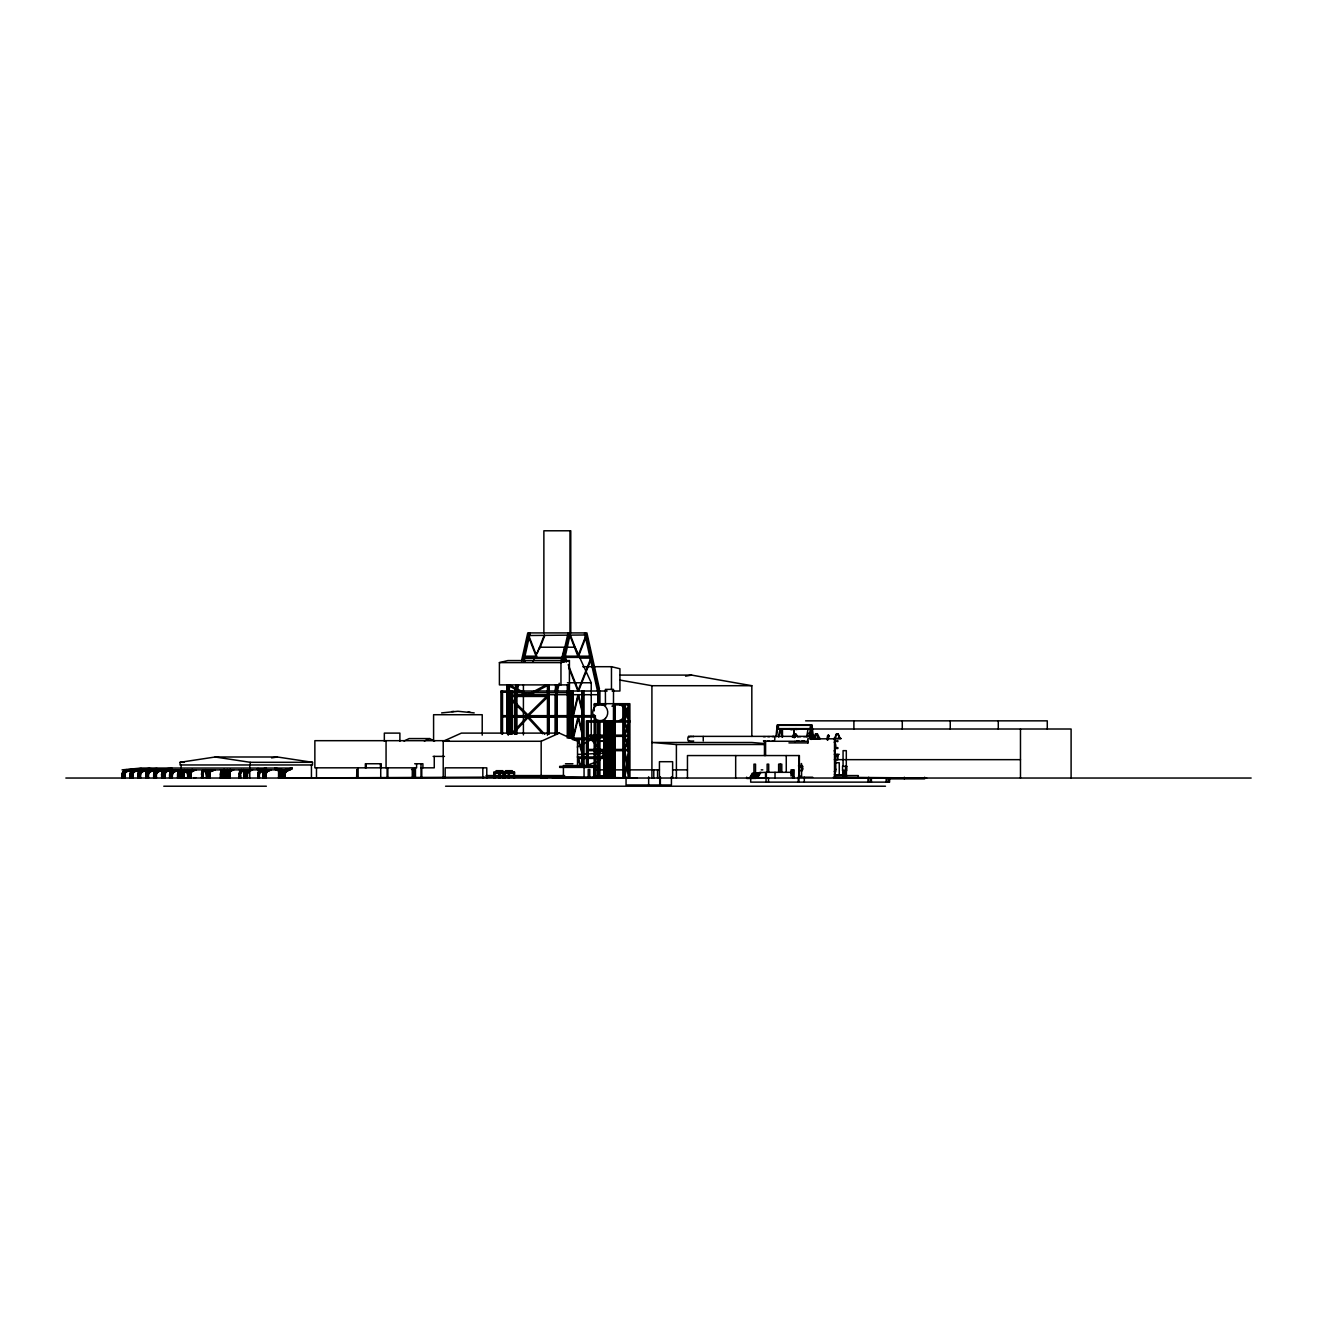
<?xml version="1.0" encoding="UTF-8"?>
<svg xmlns="http://www.w3.org/2000/svg" width="1317" height="1317" viewBox="0 0 1317 1317"><rect width="100%" height="100%" fill="white"/><g stroke="black" fill="none" stroke-linecap="round" stroke-linejoin="round"><path stroke-width="1.5" d="M703.245 740.944L703.245 736.45M190.652 778.034L190.833 774.939C187.788 771.482 192.628 776.701 189.895 771.894A4.807 1.86 -90 0 1 191.245 769.902M202.094 774.478C204.267 774.561 200.579 772.651 201.962 774.347M208.81 774.347C208.02 772.223 210.457 776.454 209.024 771.894M221.766 778.034L221.651 774.939C218.606 771.482 223.462 776.701 220.713 771.894A4.807 1.86 -90 0 1 222.063 769.902L222.507 769.869A4.807 1.86 -90 0 0 221.009 771.894L221.849 773.26L221.108 771.268A4.478 1.729 -90 0 1 221.651 770.445C220.63 773.655 224.664 770.643 223.083 770.626M227.347 774.347C226.639 771.828 229.981 776.47 227.462 773.046M240.616 778.034L240.616 774.956C237.521 771.548 241.933 776.602 239.842 771.894A4.807 1.86 -90 0 1 241.192 769.902L241.34 769.869M246.18 774.347C246.032 772.141 248.304 776.602 246.394 771.894A4.807 1.86 -90 0 1 247.744 769.902M258.165 774.347C257.457 771.828 260.799 776.47 258.28 773.046M265.03 774.347C265.079 772.223 266.742 776.487 265.54 771.894A4.807 1.86 -90 0 1 266.89 769.902M284.159 774.347C282.612 771.746 286.629 776.487 283.978 773.046M801.362 766.988C802.613 764.09 801.773 769.721 801.855 766.955M802.234 769.358C803.337 766.757 801.378 771.499 802.761 768.898M802.563 766.757L802.399 765.852L798.448 765.868M257.77 768.47L259.35 768.832M262.182 769.869L262.626 769.902A4.807 1.86 90 0 1 263.976 771.894L262.84 773.26L263.581 771.268A4.478 1.729 90 0 0 263.038 770.445L260.75 769.54M262.495 769.54L262.33 769.902A4.807 1.86 90 0 1 263.68 771.894L264.026 772.75M278.315 769.177L277.838 769.408M281.328 769.54L281.459 769.902A4.807 1.86 90 0 1 282.809 771.894L282.941 772.388A4.807 1.86 90 0 1 283.155 774.659L283.155 778.034M810.992 738.821L811.371 734.902L812.655 735.001L811.766 734.902M811.157 739.463L811.7 733.849M811.634 738.804L812.046 733.849L812.046 738.936M812.227 738.936L812.359 734.935M812.375 738.919L812.507 734.952M130.284 774.347C138.499 771.466 125.774 777.046 132.605 773.984M138.301 774.347C142.434 771.071 138.417 777.195 138.581 773.046M146.203 773.573C147.965 771.334 149.809 776.52 146.22 774.116M156.048 774.61C156.937 772.371 155.719 776.174 154.138 774.116M162.04 774.347C162.715 770.61 165.909 777.079 162.139 773.573M172.165 774.445C169.399 776.635 170.535 771.285 169.975 774.116M180.067 774.445C175.803 775.746 179.425 771.285 180.067 773.984M183.261 774.478L184.117 773.54L183.343 771.894M247.053 774.61L246.295 773.046M259.037 774.61L259.465 773.54M164.855 774.61L164.098 773.046L164.082 774.61M164.427 774.478L165.284 773.54L164.197 771.894A4.807 1.86 -90 0 1 165.547 769.902L170.568 768.502M183.689 774.61L182.931 773.046M190.537 774.61L189.796 773.046M209.387 774.61L208.629 773.046M221.371 774.61L220.614 773.046M228.22 774.61L228.648 773.54M240.204 774.61L239.447 773.046M265.886 774.61L265.129 773.046M794.595 736.927L794.793 733.948M186.619 771.301L186.405 770.099L187.557 770.346A4.478 1.729 90 0 1 187.936 771.268L187.228 772.322L187.096 769.605L187.689 770.445A4.478 1.729 90 0 1 188.249 771.268L187.804 773.26L187.294 772.536M186.718 770.099L186.454 771.153M206.061 772.322L205.254 770.099L206.111 770.363A4.478 1.729 90 0 1 206.769 771.268L206.061 772.322L204.53 769.918M207.559 769.688L204.53 770.824L205.551 770.099L205.584 771.153M224.647 770.215L225.207 772.322L223.939 771.054M224.12 771.153L224.219 770.116L224.417 771.153M243.596 769.605L244.04 772.322L243.052 770.116M243.349 771.564L243.217 770.099M262.05 770.099L262.873 772.322L261.968 771.301M262.182 770.116L262.495 771.564M282.052 778.034L282.184 774.939A4.017 1.547 90 0 0 280.735 771.383C265.771 763.169 285.476 776.306 280.9 770.099M801.888 767.153L802.399 765.852L802.349 770.692L800.538 770.692M165.152 774.61L163.999 774.347L164.839 772.717M122.613 773.573L124.703 773.984M124.555 774.61L124.868 773.54L122.481 773.573M140.376 774.61L140.672 773.54M172.017 774.61L172.445 773.54L170.222 773.046M802.728 766.955C800.917 770.741 801.427 751.859 801.609 776.125L798.448 776.125M775.927 736.845L777.228 724.926L811.996 724.926L813.626 738.804M776.849 734.886L777.82 724.926M806.712 736.845L808.012 729.009M807.305 736.845L807.963 732.927M606.38 770.972L607.614 763.942L606.38 756.929M609.952 750.674L607.779 762.955L606.561 755.942M606.561 771.96L607.779 764.93L609.952 777.228M610.117 751.661L607.96 763.942L610.117 776.24M624.67 776.24L626.826 763.942L624.67 751.661M629.164 750.674L627.007 762.955L624.834 750.674M624.834 777.228L627.007 764.93L629.164 777.228M629.328 751.661L627.172 763.942L629.328 776.24M154.007 774.116L154.385 773.046L156.476 773.54M165.448 770.445A4.478 1.729 -90 0 0 164.888 771.268L165.349 773.26L164.51 771.894A4.807 1.86 -90 0 1 165.86 769.902L166.057 769.54M183.425 771.268L184.182 773.26L183.145 772.075M191.558 770.215L190.833 770.445A4.478 1.729 -90 0 0 190.29 771.268L191.031 773.26L190.191 771.894A4.807 1.86 -90 0 1 191.541 769.902M202.439 770.939A4.478 1.729 -90 0 0 202.275 771.268L203.016 773.26L201.88 771.894A4.807 1.86 -90 0 1 202.571 770.363M209.123 771.268L209.864 773.26L208.827 772.075M229.01 770.297L228.516 770.445A4.478 1.729 -90 0 0 227.956 771.268L228.697 773.26L227.561 771.894A4.807 1.86 -90 0 1 228.911 769.902M241.209 770.215L240.632 770.346A4.478 1.729 -90 0 0 239.941 771.268L240.682 773.26L239.645 772.075M252.09 769.688L247.81 772.322L247.349 770.445A4.478 1.729 -90 0 0 246.789 771.268L247.547 773.26L246.707 771.894A4.807 1.86 -90 0 1 248.057 769.902M259.515 773.26L258.692 771.894A4.807 1.86 -90 0 1 260.042 769.902L259.334 770.445A4.478 1.729 -90 0 0 258.774 771.268L259.515 773.26L258.494 772.075M267.335 770.116L266.643 772.322L267.466 770.099L266.314 770.346A4.478 1.729 -90 0 0 265.622 771.268L266.38 773.26L265.343 772.075M291.633 768.815L285.015 770.445A4.478 1.729 -90 0 0 284.472 771.268L285.213 773.26L284.373 771.894A4.807 1.86 -90 0 1 285.723 769.902L292.061 768.47L286.151 771.383A4.017 1.547 -90 0 0 284.966 773.672M826.829 739.512L827.586 735.66L828.986 735.94M827.158 739.578L828.508 735.841L827.751 739.693M827.356 739.611L828.459 734.688L827.553 739.66M828.08 739.759L828.986 735.94L827.735 735.693M778.446 736.845L780.026 729.009M779.038 736.845L780.619 729.009L781.919 736.845M809.231 736.845L810.811 724.926M809.823 736.845L811.404 729.009L813.033 738.804M815.091 738.409L816.013 733.948M514.766 691.013L516.116 685.005M521.483 660.969L527.755 632.917L586.921 632.917L599.465 689.021M516.116 689.071L516.988 685.186M523.475 656.179L523.079 657.957L562.902 657.957M526.833 641.149L527.673 637.395M528.084 635.518L586.477 634.975L598.988 691.013M516.28 691.013L517.63 685.005M522.997 660.969L529.253 632.917L529.253 634.975M517.186 691.013L518.519 685.087M523.82 661.348L529.714 634.975M555.083 691.013L556.433 685.005M561.799 660.969L568.055 632.917L568.055 634.975M556.597 691.013L557.931 685.005M563.297 660.969L569.57 632.917M557.503 691.013L559.248 683.243M564.022 661.842L570.031 634.975M573.175 714.505L577.965 694.701M573.455 715.658L578.245 695.853L583.052 715.658M573.175 736.96L577.965 717.09M573.455 738.129L578.245 718.242L583.052 738.129M561.026 661.052L564.549 647.223M811.47 738.821L811.486 737.092L810.169 736.368L688.758 736.368M624.67 720.169L626.793 712.876L624.67 705.583M629.131 704.908L627.007 712.201L624.867 704.908M624.867 720.843L627.007 713.551L629.131 720.843M629.328 705.583L627.205 712.876L629.328 720.169M201.978 772.075L201.83 772.75M227.66 772.075L227.512 772.75M284.176 772.075L284.028 772.75M835.192 738.409L836.608 733.948M577.307 747.035L591.234 739.742L603.877 753.176L599.433 760.65M170.996 768.996L165.284 770.346A4.478 1.729 -90 0 0 164.592 771.268L165.349 773.26M183.277 771.647L184.182 773.26M190.125 771.647L191.031 773.26M202.11 771.647L203.016 773.26M220.943 771.647L221.849 773.26M239.793 771.647L240.682 773.26M246.641 771.647L247.547 773.26M265.474 771.647L266.38 773.26M284.307 771.647L285.213 773.26M187.557 770.346L187.228 772.322M206.094 770.346L205.798 771.729L206.012 770.297M243.661 771.564L243.48 770.215M243.48 769.638L243.464 771.729M262.906 770.346L262.297 771.729L262.445 769.605M281.871 770.445L281.13 771.729L281.657 770.297L274.957 768.815L281.426 770.346A4.478 1.729 90 0 1 282.118 771.268L282.431 771.268A4.478 1.729 90 0 0 281.871 770.445L281.328 771.564M605.458 734.54L607.565 728.614L605.458 722.671M609.903 722.062L607.779 728.005L606.725 725.041M606.725 732.17L607.779 729.206L609.903 735.149M610.117 722.671L608.01 728.614L610.117 734.54M605.458 748.846L607.565 742.903L605.458 736.977M609.903 736.368L607.779 742.311L606.725 739.331M606.725 746.476L607.779 743.512L609.903 749.439M610.117 736.977L608.01 742.903L610.117 748.846M624.67 734.54L626.777 728.614L624.67 722.671M629.114 722.062L627.007 728.005L624.884 722.062M624.884 735.149L627.007 729.206L629.114 735.149M629.328 722.671L627.221 728.614L629.328 734.54M624.67 748.846L626.777 742.903L624.67 736.977M629.114 736.368L627.007 742.311L624.884 736.368M624.884 749.439L627.007 743.512L629.114 749.439M629.328 736.977L627.221 742.903L629.328 748.846M794.777 736.944L794.151 735.824M795.468 735.791C795.27 734.392 797.279 736.68 793.081 735.824L795.814 735.824M537.155 653.462L544.316 634.975M539.674 648.655L544.777 635.518M586.131 634.975L578.245 655.306L570.36 634.975M578.575 656.179L586.592 635.518M591.135 657.397L578.245 690.157L568.22 664.673M578.591 691.013L591.596 657.957L579.661 657.957M191.294 772.322L190.586 771.268A4.478 1.729 -90 0 1 191.146 770.445L191.294 772.322L192.858 769.918M222.112 772.322L221.404 771.268A4.478 1.729 -90 0 1 221.964 770.445M229.224 770.215L228.977 772.322L228.253 771.268A4.478 1.729 -90 0 1 228.812 770.445M240.945 772.322L241.768 770.099L240.945 772.322L240.237 771.268A4.478 1.729 -90 0 1 240.797 770.445M247.02 771.449L247.086 771.268A4.478 1.729 -90 0 1 247.645 770.445L249.917 769.803L249.621 770.626M260.173 769.54L259.63 770.313C274.331 764.733 260.289 773.342 259.07 771.268A4.478 1.729 -90 0 1 259.63 770.445L259.729 769.902A4.807 1.86 -90 0 0 258.379 771.894L258.264 772.388A4.807 1.86 -90 0 0 258.033 774.659L258.033 778.034M210.127 772.322L209.419 771.268A4.478 1.729 -90 0 1 209.979 770.445L210.95 770.099L209.831 772.322L210.736 771.301M285.476 772.322L285.46 770.346A4.478 1.729 -90 0 0 284.768 771.268L285.18 772.322L286.085 771.301M834.517 738.409L836.394 733.948M130.762 772.536C132.622 769.737 134.499 775.581 130.893 772.536M141.001 772.717C140.129 770.132 136.474 773.919 140.87 773.112M146.566 772.536C148.969 770.017 149.924 775.483 146.697 772.536M156.937 772.717C154.056 774.709 154.468 769.902 156.805 772.717M162.501 772.536L164.592 773.112M172.659 773.112C167.95 773.705 172.873 769.852 172.527 773.112M178.256 772.75C183.145 773.112 177.713 773.968 178.486 771.894A4.807 4.428 90 0 1 181.581 769.902M532.825 662.188L539.674 647.223L574.969 647.223L591.234 682.766L591.234 737.701M813.215 738.409L815.371 733.948M125.066 773.112L122.794 772.766L123.255 772.075M792.933 736.944L794.019 736.565M793.591 736.944L794.859 736.763M204.234 771.054L202.983 772.322L203.888 771.301M792.225 736.927L793.772 733.948M122.185 778.034L122.053 774.659A4.807 4.428 90 0 1 122.596 772.388L123.008 771.894A4.807 4.428 90 0 1 126.218 769.902L126.416 769.54M122.86 772.536L123.568 771.647L125.197 772.717M134.005 769.902A4.807 4.428 90 0 0 130.778 771.894L130.498 772.388A4.807 4.428 90 0 0 129.955 774.659L130.087 778.034M137.857 778.034L137.857 774.659A4.807 4.428 90 0 1 138.4 772.388L138.812 771.894A4.807 4.428 90 0 1 142.038 769.902L142.351 769.54M157.711 769.902A4.807 4.428 90 0 0 154.501 771.894L154.204 772.388A4.807 4.428 90 0 0 153.677 774.659L153.677 778.034M161.695 778.034L161.579 774.659A4.807 4.428 90 0 1 162.106 772.388L162.534 771.894A4.807 4.428 90 0 1 165.744 769.902A4.807 4.428 90 0 0 162.403 771.894M162.37 772.536L162.649 772.075M178.371 771.894L178.075 772.388A4.807 4.428 90 0 0 177.548 774.659L177.548 778.034M166.09 771.153C167.012 766.296 165.893 775.647 163.341 771.268A4.478 4.132 90 0 1 164.658 770.445C165.86 770.083 166.568 772.141 170.206 770.626M166.123 770.099L165.316 772.025M188.726 769.688L184.15 772.322L185.401 771.054M222.079 770.215L222.935 770.099C222.721 773.82 220.482 768.848 224.236 769.803L223.939 770.626M259.745 770.215L260.684 771.087L259.795 772.322M178.618 772.075L180.956 772.536M164.707 772.717L162.962 771.647M191.426 771.499L195.887 769.688M793.328 736.647L794.612 736.565M207.362 772.075L206.325 773.26L207.082 771.268A4.478 1.729 90 0 0 206.522 770.445L205.929 769.605M224.894 772.322L225.619 771.268A4.478 1.729 90 0 0 225.059 770.445M226.195 772.075L225.174 773.26L225.915 771.268A4.478 1.729 90 0 0 225.355 770.445L224.763 769.605M243.744 772.322L244.748 771.268A4.478 1.729 90 0 0 244.205 770.445M245.044 772.075L244.007 773.26L244.83 771.449M262.577 772.322L263.285 771.268A4.478 1.729 90 0 0 262.725 770.445M262.643 772.536L263.877 772.075M282.711 772.075L281.673 773.26L282.496 771.449M510.947 734.343L527.063 716.876M513.087 733.767L527.854 717.749L542.62 733.767M801.641 767.778L800.983 765.852L800.621 767.153M125.461 772.536L123.814 771.268A4.478 4.132 90 0 1 125.131 770.445L125.741 770.297M123.946 771.532L123.946 771.268A4.478 4.132 90 0 1 125.263 770.445M131.716 771.268A4.478 4.132 90 0 1 133.033 770.445L133.544 772.322L131.848 771.268A4.478 4.132 90 0 1 133.165 770.445M141.742 772.025L139.75 771.268A4.478 4.132 90 0 1 141.067 770.445L141.561 770.297M150.385 771.499L149.348 772.322L147.652 771.268A4.478 4.132 90 0 1 148.969 770.445M157.414 772.025C159.637 770.807 155.258 773.54 155.422 771.268A4.478 4.132 90 0 1 156.756 770.445L158.172 771.564L159.192 770.099M155.39 771.449L155.554 771.268A4.478 4.132 90 0 1 156.871 770.445L157.908 771.729M172.84 770.445L173.218 772.322L171.391 771.268A4.478 4.132 90 0 1 172.708 770.445L173.844 770.215M181.417 772.025L179.293 771.268M179.26 771.449L179.425 771.268A4.478 4.132 90 0 1 180.742 770.445L181.071 770.346M125.922 772.025L123.765 771.449M546.604 696.446L527.854 714.835L509.103 696.446M528.693 715.658L547.444 697.286M230.524 769.918L229.109 771.499L229.932 771.054L228.928 770.215L231.084 770.626M241.735 771.153L240.929 771.729L241.324 769.54M247.761 770.215L248.617 770.099L247.892 771.564M285.756 771.729L285.147 770.346L286.299 770.099L285.855 771.564M125.806 772.025L127.074 771.301M141.61 772.025L143.388 770.099M147.52 771.268A4.478 4.132 90 0 1 148.837 770.445L149.348 772.322M181.285 772.025L182.553 771.301M202.818 770.445L205.403 769.803M209.815 770.346C210.835 773.82 208.613 768.585 212.251 769.803L212.251 770.626M259.828 770.297L260.058 771.729L260.058 770.215M140.935 770.445L142.351 771.564L140.935 770.445A4.478 4.132 90 0 0 139.618 771.268M172.708 770.445L174.256 771.499M801.477 765.852L801.164 767.153M598.939 761.144L589.753 764.272M187.491 773.26L188.627 771.894A4.807 1.86 90 0 0 187.277 769.902M187.557 773.54C190.883 774.363 186.207 773.425 187.985 774.61M206.325 773.26L207.164 771.894A4.807 1.86 90 0 0 205.814 769.902M206.39 773.54C209.716 774.363 205.04 773.425 206.818 774.61M225.174 773.26L225.997 771.894A4.807 1.86 90 0 0 224.647 769.902M226.08 774.478L225.223 773.54L226.343 772.766M225.223 773.54L226.409 773.046L225.355 774.61M244.007 773.26L245.176 772.766M244.913 774.478C242.196 773.688 247.662 772.865 244.205 774.939L245.357 775.993L245.061 774.676M263.746 774.478C261.029 773.688 266.511 772.865 263.038 774.939L262.923 778.034M281.673 773.26L282.513 771.894A4.807 1.86 90 0 0 281.163 769.902L281.476 769.572M282.595 774.478L281.739 773.54L282.859 772.766M282.036 773.54C284.242 772.602 282.085 775.911 281.739 773.54M763.432 736.697L765.292 736.697M767.795 736.697L769.655 736.697M772.157 736.697C775.762 734.787 775.762 742.837 772.157 740.944M765.292 740.944L763.432 740.944M769.655 740.944L767.795 740.944M546.16 684.889L527.854 694.553L509.564 684.889M529.154 695.228L547.444 685.581M170.996 769.293L166.568 771.054M211.033 771.087L214.72 769.688M223.017 771.087L222.935 770.099M245.242 769.688L241.604 771.054L245.538 769.688M286.431 771.054L285.871 770.116M134.976 771.301L133.363 770.346L148.92 768.815L135.7 771.054L135.058 770.116L135.404 771.153L135.19 770.116M150.78 771.301L148.837 770.445M166.584 771.301L164.658 770.445M174.651 771.301L173.037 770.346M404.006 741.027L409.143 738.574L429.474 738.574L434.61 741.027M424.354 741.027L429.474 738.574M443.22 778.034L443.22 741.273L461.394 733.108L559.346 733.108L577.521 741.273L577.521 765.49M443.22 741.273L541.172 741.273L559.346 733.108M184.182 770.297L186.57 770.626L186.388 769.77M184.709 770.215L184.824 771.564M193.418 769.803C189.533 768.124 192.233 773.919 190.833 770.445M266.38 770.297L268.75 769.803M798.365 736.697L800.621 736.697M803.633 736.697L805.889 736.697M808.901 736.697L810.169 736.368M798.975 740.944L796.719 740.944M804.243 740.944L801.987 740.944M170.189 769.688L166.288 771.383A4.017 1.547 -90 0 0 164.971 774.956L165.267 778.034M165.695 771.564L170.321 769.984M183.672 775.993L183.672 774.939A4.017 1.547 -90 0 1 185.121 771.383L189.039 769.688M185.121 771.383L189.154 769.984M190.521 775.993L190.521 774.939A4.017 1.547 -90 0 1 191.969 771.383L196.019 769.984M207.987 769.984L204.267 771.383A4.017 1.547 -90 0 0 202.933 774.956L202.637 774.956A4.017 1.547 -90 0 1 203.954 771.383L207.872 769.688M214.852 769.984L211.115 771.383A4.017 1.547 -90 0 0 209.782 774.956L209.485 774.956A4.017 1.547 -90 0 1 210.819 771.383L214.539 769.984M223.38 770.824L226.409 769.688M221.47 778.034L221.338 774.939A4.017 1.547 -90 0 1 222.787 771.383L226.705 769.688M222.787 771.383L226.837 769.984M233.257 769.688L229.619 771.054L229.487 770.099L229.454 771.153M228.631 778.034L228.5 774.939A4.017 1.547 -90 0 1 229.652 771.383L233.553 769.688M229.652 771.383L233.685 769.984M240.303 778.034L240.303 774.956A4.017 1.547 -90 0 1 241.637 771.383L245.67 769.984M252.518 769.984L248.781 771.383A4.017 1.547 -90 0 0 247.464 774.956L247.168 774.956A4.017 1.547 -90 0 1 248.485 771.383L252.387 769.688M259.136 778.034L259.021 774.939A4.017 1.547 -90 0 1 260.47 771.383L266.363 769.276L266.067 768.47L266.363 769.276M270.923 769.688L267.302 771.054L268.191 769.918M266.297 778.034L266.166 774.939A4.017 1.547 -90 0 1 267.318 771.383L271.236 769.688M271.351 769.984L267.318 771.383M286.151 771.383L291.93 768.996L286.135 771.054L285.987 770.099M150.665 771.301L150.862 770.116L151.504 771.087L164.724 768.815L149.167 770.346M174.535 771.301L174.733 770.116L175.375 771.087L182.009 770.017M187.574 774.956L187.87 774.956A4.017 1.547 90 0 0 186.553 771.383L186.257 771.383A4.017 1.547 90 0 1 187.574 774.956L188.858 774.676L187.705 774.939L187.574 778.034M206.703 778.034L207.395 774.676M225.372 774.939L226.524 774.676L225.372 774.939A4.017 1.547 90 0 0 223.923 771.383L224.219 771.383A4.017 1.547 90 0 1 225.553 774.956L225.24 778.034M244.188 774.61L245.357 774.347M244.386 778.034L244.501 774.939A4.017 1.547 90 0 0 243.052 771.383L242.756 771.383A4.017 1.547 90 0 1 244.073 774.956L245.357 774.676M263.021 774.61L264.19 774.347M257.852 769.984L261.589 771.383A4.017 1.547 90 0 1 262.923 774.956L263.894 774.676M281.854 774.61L283.023 774.347M281.756 778.034L281.887 774.939L283.04 774.676L282.727 775.993M157.365 770.297L158.172 771.564M181.236 770.297L181.911 771.564M795.27 735.791L795.517 734.623L794.381 734.623M569.421 684.889L499.406 684.889L499.406 662.616L507.868 660.574L569.421 660.574L569.421 737.536M499.406 662.616L560.96 662.616L569.421 660.574M163.785 769.869L171.819 768.058M182.684 778.034L182.684 774.659A4.807 1.86 -90 0 1 182.915 772.388L183.047 771.894A4.807 1.86 -90 0 1 184.396 769.902L184.528 769.54M203.23 769.902L203.526 769.902A4.807 1.86 -90 0 0 202.176 771.894L202.061 772.388A4.807 1.86 -90 0 0 201.83 774.659L201.83 778.034M224.055 778.034L223.643 769.54M240.912 770.215L243.069 769.803M258.33 769.869L266.363 768.058M260.173 769.869L266.363 768.47M267.894 769.918L268.75 770.626M285.443 770.215L292.061 768.47M791.303 729.536L792.587 729.272M793.262 736.565L794.398 736.532M685.581 676.148L691.606 675.094L751.826 685.713L751.826 736.417M441.623 712.909L457.904 711.279L474.202 712.909M125.625 770.297L141.018 768.815L127.798 771.054L127.156 770.116L127.37 771.153M141.429 770.297L156.822 768.815L143.471 771.087L143.257 770.099M157.233 770.297L170.782 768.996M181.104 770.297L182.767 770.116M124.819 778.034L124.687 774.956A4.017 3.704 90 0 1 127.848 771.383L141.512 769.177M165.037 769.276L151.685 771.383A4.017 3.704 90 0 0 148.525 774.956L148.525 778.034M170.782 769.293L159.275 771.087L159.077 770.099M171.029 769.572L159.587 771.383A4.017 3.704 90 0 0 156.427 774.956L156.427 778.034M168.741 770.824L178.569 769.77M170.37 770.577L171.885 769.638M172.066 770.313L173.943 770.017M175.968 769.688L174.239 769.968L176.083 769.688M175.424 771.383L175.556 771.383A4.017 3.704 90 0 0 172.395 774.956L172.28 774.956A4.017 3.704 90 0 1 175.424 771.383L183.178 770.182M180.067 762.313L215.148 756.995L277.426 756.995L312.508 762.313L312.508 764.963L180.067 764.963L180.067 762.313L184.084 762.313M271.582 757.884L277.426 756.995M126.432 769.869L141.314 768.47M130.91 771.894A4.807 4.428 90 0 1 134.12 769.902L149.216 768.47L135.75 771.383A4.017 3.704 90 0 0 132.721 774.956L132.721 778.034M149.101 768.47L157.135 769.276L143.783 771.383A4.017 3.704 90 0 0 140.623 774.956L140.623 778.034M142.252 769.869L149.545 769.177M146.006 769.507L149.414 769.177M153.513 768.799L157.135 768.47M145.973 769.177L142.22 769.54M165.218 769.177L149.809 769.902A4.807 4.428 90 0 0 146.599 771.894M154.616 771.894A4.807 4.428 90 0 1 157.842 769.902L158.188 769.869M165.958 769.869L169.465 769.21M170.206 769.803L166.419 770.099M451.764 711.575L453.805 711.427M577.719 754.46L603.877 753.176M746.673 777.145L746.69 778.363L767.136 778.133M279.006 778.034L572.665 776.8L637.313 778.034M524.973 656.179L536.941 656.179M563.775 656.179L591.201 656.179M523.195 657.397L591.481 657.397M563.067 658.385L523.244 658.385L524.676 662.023M582.756 666.698L611.467 666.698L619.928 668.74L619.928 691.013L612.109 691.013M620.241 675.094L691.606 675.094M567.413 682.766L591.234 682.766M619.797 680.049L651.915 685.713L751.826 685.713M555.708 688.577L557.223 688.577M607.153 691.013L500.921 691.013L500.921 733.503M516.132 692.248L502.04 692.248L502.04 734.26M508.741 692.66L567.907 692.66M599.268 694.701L515.408 694.701L515.408 734.293M508.263 695.228L547.444 695.228M508.263 696.446L547.444 696.446M594.23 704.908L605.655 704.908M613.459 704.908L629.328 704.908M611.928 706.159L613.508 706.159M502.04 715.658L595.449 715.658M502.04 716.876L556.4 716.876M508.741 717.09L595.449 717.09M629.806 720.843L586.46 720.843L586.46 765.144M805.625 720.843L1047.278 720.843L1047.278 729.009M588.057 722.062L629.806 722.062M810.828 725.338L777.507 725.338L777.507 728.614L810.828 728.614M777.228 729.009L1071.1 729.009L1071.1 778.034M789.295 729.272L798.728 729.272L790.463 729.536L789.295 728.614M794.464 733.734L795.435 733.882M815.98 733.734L816.902 733.882M838.089 733.816L836.558 733.816M815.898 734.623L817.034 734.623M836.756 734.623L837.892 734.623M588.057 735.149L629.328 735.149M588.057 736.368L629.328 736.368M590.23 736.582L598.395 736.582M599.268 736.582L609.969 736.582M591.004 737.701L608.635 737.701M568.714 738.129L599.268 738.129M812.819 738.409L820.112 738.409M833.677 738.409L840.97 738.409M812.819 738.722L820.112 738.722M833.677 738.722L840.97 738.722M599.268 739.561L573.175 739.561L573.175 691.013M449.36 740.681L314.862 740.681L314.862 767.827L416.584 767.827L416.584 763.745M836.756 740.681L837.892 740.681M599.828 741.306L603.877 741.306L591.234 739.742M764.37 741.273L808.259 741.273M794.381 741.57L795.517 741.57M836.756 741.57L837.892 741.57M788.932 742.903L808.243 742.903M764.058 743.512L751.826 742.492L651.915 742.492L676.395 744.533L764.074 744.533M836.756 747.628L837.892 747.628M836.756 748.5L837.892 748.5M587.596 749.439L629.328 749.439M588.057 750.674L629.328 750.674M834.32 754.345L839.258 754.345M836.756 754.559L837.892 754.559M836.476 755.448L838.172 755.448M836.476 755.563L838.172 755.563M433.128 756.386L444.471 756.386M577.29 756.995L609.969 756.995M577.751 758.427L609.969 758.427M834.369 759.662L1020.477 759.662M215.148 756.995L250.23 762.313L312.508 762.313M835.571 762.757L839.258 762.757L839.258 774.775M414.69 763.745L422.905 763.745L422.905 767.827M565.454 763.745L572.911 763.745M421.012 767.827L434.264 767.827L434.264 756.386M168.955 768.502L158.024 769.54M274.825 768.47L281.328 769.869M149.381 768.865L153.628 768.799M263.318 768.832L263.219 769.441M258.708 769.408L257.984 769.243M170.321 769.655L169.35 769.21M257.852 769.655L261.902 771.383A4.017 1.547 90 0 1 263.219 774.956L263.219 778.034M411.53 769.457L413.867 769.457L413.867 778.034M285.427 769.902L285.427 769.902A4.807 1.86 -90 0 0 284.077 771.894L283.945 772.388A4.807 1.86 -90 0 0 283.731 774.659L283.731 778.034M287.287 769.803L287.715 770.577L287.419 769.77M594.691 769.869L659.438 769.869M672.625 769.869L687.458 769.869M761.21 769.869L762.79 769.869M183.491 770.017L182.635 769.688M184.396 770.215L185.22 771.153L184.956 770.099M191.261 770.215L191.772 771.153M203.246 770.215L203.756 771.153M242.921 770.099L243.908 769.605M281.443 770.215L279.846 770.824M168.56 770.313L168.362 769.21M184.413 770.346L184.709 771.729L184.413 770.346A4.478 1.729 -90 0 0 183.738 771.268L183.359 771.449M266.182 770.445L267.022 771.564M842.567 770.478L845.53 770.478M154.27 769.803L154.698 769.77M184.989 770.577L186.619 771.087L185.038 771.087M193.533 770.577L193.237 769.77M205.09 770.626L205.518 769.77M241.916 770.626L241.488 769.77M243.201 770.577L242.888 769.77M260.322 770.577L260.634 769.77M261.606 770.626L262.034 769.77M279.171 769.77L279.599 769.803M495.999 770.692L502.979 770.692M505.415 770.692L512.395 770.692M137.248 770.824L136.952 769.951M152.624 769.951L152.624 770.873L153.052 769.918M160.526 770.873L160.954 769.918L160.839 770.824M166.205 771.087L167.44 771.054M176.494 769.951L176.922 770.824L176.922 769.918L167.489 771.383A4.017 3.704 90 0 0 164.345 774.956L164.213 774.956M203.888 771.087L204.843 769.918M210.736 771.087L211.691 770.824M241.554 771.087L243.135 771.087L239.447 769.688M248.32 770.099L248.287 771.153L249.357 769.918M260.173 770.116L260.272 771.153L261.968 771.087L257.194 769.293M287.04 770.824L286.25 771.153M143.174 771.153L142.96 770.116M166.88 771.153L166.979 770.099M260.272 771.153L260.305 770.099M142.351 771.564L141.265 770.346M163.16 771.449L163.456 771.268A4.478 4.132 90 0 1 164.773 770.445M191.969 771.383L192.282 771.383A4.017 1.547 -90 0 0 190.949 774.956L190.949 778.034M202.192 771.449L202.571 771.268A4.478 1.729 -90 0 1 203.114 770.445M210.21 771.564L210.111 770.346M260.47 771.383L260.766 771.383A4.017 1.547 -90 0 0 259.449 774.956L258.165 774.676L259.317 774.939L259.449 778.034M265.557 771.449L265.935 771.268A4.478 1.729 -90 0 1 266.478 770.445M274.825 769.276L280.735 771.383M181.647 771.729L180.627 770.445M203.246 771.729L203.262 770.346M207.23 771.647L207.51 772.75M226.063 771.647L226.047 772.75M258.626 771.647L258.33 772.75M282.579 771.647L282.562 772.75M791.138 772.322L766.346 772.322L766.346 778.034M493.891 772.733L514.503 772.519M188.677 772.75L188.331 771.894A4.807 1.86 90 0 0 186.981 769.902M130.663 773.046L132.638 773.54M188.726 773.046L188.841 774.347M207.576 773.046L207.674 774.347M226.409 773.046L226.524 774.347M245.242 773.046L245.061 774.347M264.075 773.046L263.894 774.347M282.908 773.046L282.727 774.347M791.138 773.145L793.986 777.228M148.574 773.54L148.278 774.61M244.057 773.54L244.485 774.61M262.89 773.54L263.318 774.61M493.891 773.342L514.503 773.342M201.666 774.347L202.834 774.61M122.053 774.659L122.185 774.659A4.807 4.428 90 0 1 122.711 772.388M129.955 774.659L130.087 774.659A4.807 4.428 90 0 1 130.613 772.388M137.857 774.659L137.989 774.659A4.807 4.428 90 0 1 138.532 772.388M145.759 778.034L145.891 774.659A4.807 4.428 90 0 1 146.434 772.388M153.677 774.659L153.793 774.659A4.807 4.428 90 0 1 154.336 772.388M161.579 774.659L161.695 774.659A4.807 4.428 90 0 1 162.238 772.388M163.851 778.034L164.164 774.659A4.807 1.86 -90 0 1 164.378 772.388M169.63 778.034L169.63 774.659L169.761 778.034M182.684 774.659L182.997 778.034M188.446 772.388A4.807 1.86 90 0 1 188.677 774.659L188.973 778.034M189.549 778.034L189.846 774.659A4.807 1.86 -90 0 1 190.076 772.388M201.534 778.034L201.83 774.659M207.296 772.388A4.807 1.86 90 0 1 207.51 774.659L207.823 778.034M208.382 778.034L208.382 774.659L208.679 778.034M220.367 778.034L220.663 774.659A4.807 1.86 -90 0 1 220.894 772.388M226.129 772.388A4.807 1.86 90 0 1 226.359 774.659L226.656 778.034M229.224 769.902A4.807 1.86 -90 0 0 227.874 771.894L227.742 772.388A4.807 1.86 -90 0 0 227.512 774.659L227.215 774.659A4.807 1.86 -90 0 1 227.446 772.388M239.2 778.034L239.496 774.659A4.807 1.86 -90 0 1 239.727 772.388M244.962 772.388A4.807 1.86 90 0 1 245.192 774.659L245.489 778.034M246.049 778.034L246.361 774.659A4.807 1.86 -90 0 1 246.575 772.388M258.033 774.659L258.33 774.659A4.807 1.86 -90 0 1 258.56 772.388M263.795 772.388A4.807 1.86 90 0 1 264.026 774.659L264.322 778.034M264.882 778.034L265.194 774.659A4.807 1.86 -90 0 1 265.408 772.388M282.628 772.388A4.807 1.86 90 0 1 282.859 774.659L283.155 774.659M283.731 774.659L284.028 774.659A4.807 1.86 -90 0 1 284.258 772.388M124.687 778.034L124.506 774.939L124.391 775.993M130.383 775.993L130.383 774.676M154.089 775.993L154.089 774.676M153.974 775.993L156.13 775.993L156.13 774.939L155.999 775.993M166.584 771.383A4.017 1.547 -90 0 0 165.267 774.956L164.971 778.034M177.976 775.993L177.976 774.676M177.844 775.993L180.001 775.993L180.001 774.939L179.869 775.993M183.112 774.676L183.804 778.034M183.968 774.939L184.1 774.956A4.017 1.547 -90 0 1 185.417 771.383M189.977 774.676L190.949 774.956M202.933 778.034L202.505 774.939L202.637 778.034M206.539 774.939L206.835 775.993M209.666 774.939C207.213 773.836 211.658 776.059 209.782 778.034M220.795 775.993L220.499 774.676L221.651 774.939M229.948 771.383A4.017 1.547 -90 0 0 228.631 774.956L228.318 778.034M239.628 774.676L240.484 774.939M246.477 774.676L247.168 778.034M247.333 774.939L247.036 775.993M266.297 774.956L266.001 778.034M281.887 774.939L281.756 774.956A4.017 1.547 90 0 0 280.422 771.383M283.846 774.676L284.999 774.939L285.13 778.034M284.999 774.939L285.13 774.956A4.017 1.547 -90 0 1 286.464 771.383M834.32 774.775L843.934 774.775M132.721 774.956L132.589 778.034M180.297 778.034L180.297 774.956A4.017 3.704 90 0 1 182.536 771.597M206.407 774.956L206.703 774.956A4.017 1.547 90 0 0 205.386 771.383L205.09 771.383A4.017 1.547 90 0 1 206.407 774.956L206.407 778.034M221.47 774.956L221.766 774.956A4.017 1.547 -90 0 1 223.1 771.383M486.072 775.581L564.631 775.581M835.192 775.581L843.934 775.581M846.403 775.581L858.289 775.581L858.289 777.639M124.506 775.993L122.349 775.993L122.349 774.676L124.506 774.939M130.251 775.993L132.424 775.993L132.424 774.939L130.251 774.676M138.17 775.993L140.326 775.993C141.1 774.215 137.05 773.853 138.285 775.993M165.135 775.993L161.876 775.993C161.678 772.75 166.65 775.499 164.345 778.034M182.816 775.993L183.968 775.993M187.705 775.993L188.858 775.993M189.664 775.993L190.833 775.993M201.649 775.993L202.818 775.993M206.539 775.993L207.691 775.993M208.514 775.993L209.666 775.993M220.499 775.993L221.651 775.993M225.372 775.993L226.524 775.993M227.347 775.993L228.5 775.993M239.332 775.993L240.484 775.993M246.18 775.993L247.333 775.993M258.165 775.993L259.317 775.993M263.038 775.993L264.207 775.993M265.013 775.993L266.166 775.993M281.887 775.993L283.04 775.993M283.846 775.993L284.999 775.993M595.383 775.993L604.931 775.993M124.506 776.322L122.349 776.322L122.349 777.721L124.506 777.721M138.17 776.322L140.326 776.322M153.974 776.322L156.13 776.322L156.13 777.721L153.974 777.721L154.089 776.322M165.135 776.322L161.876 776.322L162.007 777.721L165.135 777.721M177.844 776.322L180.001 776.322L180.001 777.721L177.844 777.721L177.976 776.322M182.816 776.322L183.968 776.322M187.705 776.322L188.858 776.322M189.664 776.322L190.833 776.322M201.649 776.322L202.818 776.322M206.539 776.322L207.691 776.322M208.514 776.322L209.666 776.322M220.499 776.322L221.651 776.322M225.372 776.322L226.524 776.322M227.347 776.322L228.5 776.322M239.332 776.322L240.484 776.322M246.18 776.322L247.333 776.322M258.165 776.322L259.317 776.322M263.038 776.322L264.207 776.322M265.013 776.322L266.166 776.322M281.887 776.322L283.04 776.322M283.846 776.322L284.999 776.322M592.897 777.228L626.003 778.034M798.267 777.228L812.671 777.228M833.398 777.228L926.641 778.034M833.891 777.639L878.686 778.034M130.251 777.721L132.424 777.721L132.293 776.322L130.251 776.322L130.383 777.721M138.17 777.721L140.326 777.721L140.195 776.322M182.816 777.721L183.968 777.721M185.746 777.721L188.858 777.721M189.664 777.721L190.833 777.721M193.648 777.721L195.805 777.721M201.55 777.721L203.723 777.721M206.539 777.721L207.691 777.721M208.514 777.721L209.666 777.721M220.499 777.721L221.651 777.721M225.372 777.721L226.524 777.721M227.347 777.721L228.5 777.721M239.332 777.721L240.484 777.721M246.18 777.721L247.333 777.721M258.165 777.721L259.317 777.721M263.038 777.721L264.207 777.721M265.013 777.721L266.166 777.721M281.887 777.721L283.04 777.721M283.846 777.721L284.999 777.721M360.792 777.804L365.665 777.804M376.728 777.804L381.601 777.804M541.089 777.804L547.164 777.804M552.35 777.804L573.224 777.804M574.788 777.804L585.39 777.804M586.822 777.804L599.861 777.804M65.85 778.034L1251.15 778.034M746.69 778.363L755.974 778.363L755.958 777.145M888.218 778.857L924.649 778.857L924.649 777.228M163.785 786.216L266.363 786.216M445.574 786.216L885.485 786.216M177.844 774.676L180.001 774.939M153.974 774.676L156.13 774.939M468.128 711.987L470.153 712.25M275.204 768.058L283.237 769.869M261.046 769.54L262.478 769.869M257.194 768.996L259.005 769.408M260.453 769.803L262.527 770.297M243.777 770.215L241.916 769.803L242.081 770.873M223.083 769.803L224.944 770.215M204.629 769.951L206.111 770.215M187.261 770.215L185.417 769.803L185.565 770.873M154.533 772.766L156.624 773.26M266.166 774.939L265.013 774.676L265.31 775.993M228.5 774.939L227.347 774.676L227.643 775.993M202.818 774.939L201.649 774.676L201.962 775.993M182.833 774.347L183.985 774.61M163.983 774.676L165.135 774.939M239.151 769.688L243.052 771.383M220.614 769.688L222.244 770.313M220.318 769.688L224.219 771.383M508.263 685.581L526.57 695.228M201.781 773.046L202.95 773.54M243.694 770.297L243.76 770.346A4.478 1.729 90 0 1 244.452 771.268L244.518 771.449M508.263 697.286L527.014 715.658M528.66 716.876L544.761 734.343M125.131 770.445L126.284 771.729L127.453 770.099M796.11 733.948L797.674 736.927M817.544 733.948L819.717 738.409M838.27 733.948L840.131 738.409M565.355 657.397L566.787 661.035M564.894 657.957L566.491 662.023M568.631 667.456L577.916 691.013M523.54 657.397L524.973 661.035M569.899 635.518L577.916 656.179M528.545 634.975L536.431 655.306M528.808 637.395L536.101 656.179M247.481 770.346L248.073 771.729L247.349 770.445M228.944 770.346L228.944 771.729L228.516 770.445M165.58 770.346L165.991 771.564M838.04 733.948L839.456 738.409M578.542 739.561L583.332 755.974M578.245 740.582L583.036 756.995M578.542 758.427L580.665 765.786M578.245 759.448L579.842 764.963M578.525 694.701L583.332 714.505M578.525 717.09L583.332 736.96M588.995 648.952L590.79 656.969M591.679 660.969L597.062 685.005M584.962 634.975L597.49 691.013M167.012 771.153L166.666 770.116L168.444 770.873L168.494 769.21M816.919 733.948L817.824 738.409M809.395 732.927L810.185 736.845M781.211 729.009L782.512 736.845M225.52 773.54L225.651 774.61M267.153 770.099L267.121 771.153M241.472 770.099L241.423 771.153M203.97 770.116L204.053 771.153M150.122 769.54L149.94 769.902A4.807 4.428 90 0 0 146.714 771.894L146.302 772.388A4.807 4.428 90 0 0 145.759 774.659M126.564 769.869L126.103 769.902A4.807 4.428 90 0 0 122.876 771.894M795.089 733.948L795.287 736.927M288.703 768.832L289.213 770.017M568.829 632.917L568.845 634.975M530.027 632.917L530.043 634.975M512 691.013L512 734.26M510.864 691.013L510.881 734.26M1020.477 729.009L1020.477 778.034M998.286 720.843L998.286 729.009M950.248 720.843L950.248 729.009M904.351 777.228L904.351 778.857M902.277 720.843L902.277 729.009M889.584 778.034L889.584 782.133L750.69 782.133L750.69 778.034M888.794 778.034L888.794 782.133M886.95 778.034L886.95 782.133M886.16 778.034L886.16 782.133M871.41 778.034L871.41 782.133M870.619 778.034L870.619 782.133M868.71 777.228L868.776 782.133M867.985 778.034L867.985 782.133M853.893 720.843L853.893 729.009M846.403 770.61L846.403 777.919M846.304 766.296L846.304 750.657L843.061 750.657L843.061 766.296M846.173 770.61L846.173 777.919M845.86 770.61L845.86 778.034M845.53 766.296L845.613 777.919M845.382 770.61L845.382 777.919M845.07 770.61L845.119 778.034M844.839 770.61L844.839 777.919M843.72 770.61L843.72 777.919M843.489 770.61L843.489 777.919M843.176 770.61L843.209 778.034M842.962 770.61L842.962 777.919M837.892 755.563L837.892 759.662M837.398 759.662L836.756 755.563M835.752 759.662L835.752 771.91M834.994 777.228L834.994 738.821L807.765 738.821L807.765 742.903M834.517 738.821L834.517 778.182M810.531 725.338L810.531 728.614M804.308 777.228L804.308 782.133M799.386 777.228L799.386 755.563L687.458 755.563L687.458 778.034M798.925 755.563L798.925 782.133M798.81 765.868L798.81 767.317M798.267 778.034L798.267 782.133M796.423 728.614L796.604 729.536L795.435 728.614M794.233 729.536L794.233 737.652M794.2 729.536L794.2 737.652M793.986 778.034L794.167 769.869L791.007 769.869L791.007 775.993M792.587 769.869L792.587 778.034M786.265 755.563L786.265 771.91M782.463 729.009L782.463 737.191M781.788 772.322L781.788 764.156L778.627 764.156L778.627 772.322M780.207 764.156L780.207 772.322M778.396 725.338L778.396 728.614M775.022 772.322L775.022 778.034M768.716 772.322L768.716 764.156L767.136 764.156L767.136 772.322M768.502 778.034L768.502 782.133M766.05 778.034L766.05 782.133M765.589 740.681L765.589 755.563M765.523 778.034L765.523 772.322L752.287 773.145M764.453 740.73L764.453 755.563M760.946 772.322L751.809 773.952M760.469 773.145L751.332 774.775M759.991 773.952L750.855 775.581M759.53 774.775L750.377 776.404M759.053 775.581L749.916 777.228M758.576 776.404L749.439 778.034M755.53 772.322L755.53 764.156L753.95 764.156L753.95 772.322M735.676 755.563L735.676 778.034M676.395 744.533L676.395 778.034M672.625 778.034L672.625 761.703L659.438 761.703L659.438 778.034M671.423 776.816L671.423 784.981L626.052 784.981L626.052 776.816M660.36 776.816L660.36 784.981M659.718 776.816L659.718 784.981M657.562 769.869L657.562 778.034M653.792 769.869L653.792 778.034M651.915 685.713L651.915 778.034M648.655 776.816L648.655 784.981M631.139 778.034L626.859 778.034M629.872 778.034L629.806 703.69L594.23 703.69L594.23 710.884M629.328 703.69L629.328 777.228M628.67 703.69L628.67 777.228M628.193 703.69L628.127 778.034M624.67 703.69L624.735 778.034M624.192 703.69L624.192 777.228M623.534 703.69L623.534 777.228M623.056 703.69L623.056 777.228M615.055 703.69L615.121 778.034M614.578 703.69L614.578 720.843M614.578 722.062L614.578 735.149M614.578 736.368L614.578 777.228M614.298 777.228L614.298 775.993L607.779 775.993L607.647 778.034M613.92 703.69L613.92 777.228M613.459 720.843L613.508 689.384L605.392 689.384L605.458 705.583M613.459 722.062L613.459 735.149M613.459 736.368L613.376 778.034M612.109 721.37L612.109 775.993M611.928 775.993L611.928 778.034M611.467 666.698L611.467 688.989M611.467 721.37L611.467 775.993M610.594 720.843L610.594 777.228M610.117 720.843L610.117 777.228M608.981 720.843L608.915 778.034M607.285 720.843L607.351 778.034M606.808 720.843L606.791 778.034M606.149 720.843L606.149 777.228M605.458 720.169L605.606 778.034M604.98 703.69L604.98 704.908M604.98 720.843L604.98 777.228M604.322 720.843L604.338 778.034M603.845 720.843L603.779 778.034M601.869 775.993L601.869 777.228M599.91 691.013L599.91 703.344M599.91 721.107L599.91 775.993M599.268 691.013L599.268 704.216M599.268 721.107L599.268 775.993M598.395 694.701L598.395 704.216M598.395 721.107L598.395 775.993M597.77 691.013L597.77 704.216M597.77 721.107L597.77 738.129M597.77 739.561L597.77 775.993M595.91 778.034L595.844 720.843M595.844 703.69L595.844 704.908M595.366 703.69L595.366 704.908M595.366 716.86L595.366 720.843M595.366 722.062L595.366 735.149M595.366 736.368L595.366 777.228M594.708 703.69L594.708 704.908M594.708 720.843L594.708 777.228M594.23 714.868L594.23 720.843M594.23 722.062L594.23 735.149M594.23 736.368L594.23 777.228M593.918 778.034L593.918 765.539L563.413 765.539L563.413 778.034M589.786 778.034L589.786 769.457L588.205 769.457L588.205 778.034M588.057 720.843L588.057 764.963M587.596 720.843L587.596 765.325M585.423 632.917L585.423 634.975M585.588 766.362L585.588 767.416M584.633 632.917L584.633 634.975M584.057 765.539L584.057 778.034M583.958 691.013L583.958 766.231M583.332 691.013L583.332 765.786M582.46 691.013L582.46 738.129M582.46 739.561L582.46 766.231M581.818 691.013L581.818 738.129M581.818 739.561L581.818 766.231M572.533 691.013L572.533 739.561M571.66 691.013L571.66 738.129M571.035 691.013L571.035 738.129M570.771 632.917L570.771 530.784L543.872 530.784L543.872 632.917M569.981 530.784L569.981 632.917M568.779 684.889L568.779 737.536M567.907 684.889L567.907 736.219M567.281 684.889L567.281 691.013M567.281 692.66L567.281 738.129M560.96 662.616L560.96 684.889M557.223 691.013L557.223 692.66M557.223 694.701L557.223 734.293M556.597 692.66L556.597 734.293M555.511 684.774L555.511 692.791M555.264 715.658L555.264 716.876M555.083 694.701L555.083 734.293M549.057 684.889L549.057 734.26M548.58 684.889L548.58 734.129M547.921 684.889L547.921 734.26M547.444 684.889L547.444 735.215M541.172 741.273L541.172 778.034M523.409 684.774L523.409 734.919M516.906 691.013L516.906 734.293M516.28 694.701L516.28 734.293M516.099 715.658L516.099 716.876M515.408 691.013L515.408 692.66M514.963 715.658L514.963 716.876M514.766 692.66L514.766 734.293M514.503 778.034L514.503 771.91L493.891 771.91L493.891 778.034M514.256 773.342L514.256 778.034M513.943 773.342L513.943 778.034M513.696 773.342L513.696 778.034M512.478 692.248L512.478 732.334M511.342 691.013L511.342 733.503M509.383 684.889L509.383 734.293M509.416 773.342L509.169 778.034M508.971 771.91L508.971 778.034L508.856 772.733M508.741 684.889L508.741 734.293M508.395 773.342L508.395 778.034M508.263 684.889L508.263 735.215M507.605 684.889L507.605 734.26M507.243 684.889L507.243 733.487M507.144 684.889L507.144 733.487M505.086 771.91L505.086 778.034M504.839 773.342L504.839 778.034M504.51 773.342L504.51 778.034M504.279 773.342L504.279 778.034M504.115 773.342L504.115 778.034M503.884 773.342L503.884 778.034M503.555 773.342L503.555 778.034M503.308 771.91L503.308 778.034M502.518 691.013L502.518 734.26M501.382 691.013L501.382 692.248M499.999 773.342L499.999 778.034M499.555 771.91L499.785 778.034M499.423 772.733L499.423 778.034M499.192 773.342L499.225 778.034M498.978 773.342L498.978 778.034M494.698 773.342L494.698 778.034M494.468 773.342L494.468 778.034M494.138 773.342L494.138 778.034M486.78 778.034L486.78 767.827L445.162 767.827L445.162 778.034M482.829 767.827L482.829 778.034M482.22 735.149L482.22 714.719L433.589 714.719L433.589 741.273M421.769 767.827L421.769 778.034M421.012 763.745L421.012 778.034M415.448 767.827L415.448 778.034M414.69 767.827L414.69 778.034M413.11 769.457L413.11 778.034M412.287 769.457L412.287 778.034M399.891 741.273L399.891 733.108L384.334 733.108L384.334 741.273M387.856 767.827L387.856 778.034M387.099 767.827L387.099 778.034M386.062 740.681L386.062 767.827M381.206 767.827L381.206 763.745L365.352 763.745L365.352 767.827M380.728 767.827L380.728 778.034M380.415 763.745L380.415 767.827M366.142 763.745L366.142 767.827M358.125 767.827L358.125 778.034M356.907 778.034L356.907 769.457L356.594 778.034M316.475 767.827L316.475 778.034M311.438 764.963L311.438 778.034M286.908 770.873L286.727 769.918M284.159 774.676L284.159 775.993M284.159 776.322L284.159 777.721M284.028 774.659L284.028 778.034M282.859 774.659L282.859 778.034M282.727 776.322L282.727 777.721M281.097 769.457L281.097 778.034M280.719 771.169L280.719 778.034M280.159 769.918L280.274 770.873M279.846 769.918L279.978 770.873M279.467 769.77L279.286 770.626M279.451 771.169L279.451 778.034M278.562 769.457L278.562 778.034M268.882 769.77L268.454 769.803M265.31 776.322L265.31 777.721M265.194 774.659L265.194 778.034M264.026 774.659L264.026 778.034M263.351 774.939L263.351 775.993M263.351 776.322L263.351 777.721M261.737 769.77L261.902 770.626M261.606 769.803L261.441 770.873M261.342 769.918L261.145 770.873M261.046 769.918L260.914 770.873M260.322 769.77L260.453 770.626M258.461 774.676L258.461 775.993M258.461 776.322L258.461 777.721M258.33 774.659L258.33 778.034M250.23 762.313L250.23 764.963M249.786 764.963L249.786 778.034M249.061 769.918L249.242 770.873M248.929 769.951L248.929 770.873M247.464 774.956L247.464 778.034M247.036 776.322L247.036 777.721M246.361 774.659L246.361 778.034M245.192 774.659L245.192 778.034M244.073 774.956L244.073 778.034M243.201 769.77L243.069 770.626M242.509 769.918L242.608 770.873M242.213 769.918L242.377 770.873M240.912 770.363L240.896 769.902A4.807 1.86 -90 0 0 239.546 771.894L239.431 772.388A4.807 1.86 -90 0 0 239.2 774.659M240.188 774.939L240.188 775.993M240.188 776.322L240.188 777.721M239.496 774.659L239.496 778.034M231.216 769.77L230.788 770.626L230.919 769.77M230.245 769.457L230.245 778.034M230.08 769.457L230.08 778.034M227.643 776.322L227.643 777.721M227.512 774.659L227.512 778.034M227.232 769.457L227.232 778.034M226.359 774.659L226.359 778.034M226.228 774.676L226.228 775.993M226.228 776.322L226.228 777.721M225.668 774.939L225.553 778.034M224.219 769.457L224.219 778.034M223.676 769.918L223.775 770.873M223.38 769.918L223.478 770.873M220.795 776.322L220.795 777.721M220.663 774.659L220.663 778.034M212.383 769.77L211.955 769.803M211.691 769.918L211.56 770.873M211.395 769.918L211.395 770.824M209.354 774.939L209.485 778.034M208.81 774.676L208.81 775.993M208.81 776.322L208.81 777.721M207.51 774.659L207.51 778.034M206.835 776.322L206.835 777.721M205.222 769.77L205.403 770.626M201.962 776.322L201.962 777.721M193.533 769.77L193.418 770.626M192.545 769.918L192.726 770.873M192.43 769.951L192.43 770.873M190.521 776.322L190.521 777.721M189.846 774.659L189.846 778.034M188.677 774.659L188.677 778.034M188.545 774.676L188.545 775.993M188.545 776.322L188.545 777.721M188.002 774.939L187.87 778.034M185.993 769.918L186.092 770.873M185.697 769.918L185.878 770.873M184.1 774.956L184.1 778.034M183.672 776.322L183.672 777.721M181.137 764.963L181.137 778.034M179.869 776.322L179.869 777.721M178.437 769.77L178.256 770.626M176.807 769.918L176.626 770.873M172.395 774.956L172.28 778.034M170.502 770.577L170.321 769.21L168.066 769.243L167.72 770.626M170.074 770.626L169.893 769.688M168.741 769.918L168.872 770.824M167.16 769.918L167.045 770.873M166.864 769.918L166.732 770.873M164.164 774.659L164.213 778.034M162.468 769.77L162.172 770.626L162.304 769.803M160.526 769.951L160.658 770.873M155.999 776.322L155.999 777.721M154.566 769.77L154.385 770.626M152.937 769.918L152.756 770.873M146.483 770.626L146.368 769.803M145.891 774.659L145.891 778.034M144.854 770.873L144.722 769.951M138.285 776.322L138.285 777.721M137.989 774.659L137.989 778.034M137.248 769.918L137.116 770.824M129.214 769.918L128.918 770.873L129.05 769.951M124.391 776.322L124.391 777.721M169.63 774.659A4.807 4.428 90 0 1 170.173 772.388L170.469 771.894A4.807 4.428 90 0 1 173.679 769.902M180.297 774.956A4.017 3.704 90 0 1 182.289 771.778M138.68 771.894A4.807 4.428 90 0 1 141.907 769.902M201.534 774.659A4.807 1.86 -90 0 1 201.748 772.388M163.851 774.659A4.807 1.86 -90 0 1 164.082 772.388M189.549 774.659A4.807 1.86 -90 0 1 189.763 772.388M220.367 774.659A4.807 1.86 -90 0 1 220.597 772.388M208.382 774.659A4.807 1.86 -90 0 1 208.613 772.388L208.728 771.894A4.807 1.86 -90 0 1 210.078 769.902M246.049 774.659A4.807 1.86 -90 0 1 246.279 772.388M264.882 774.659A4.807 1.86 -90 0 1 265.112 772.388L265.244 771.894A4.807 1.86 -90 0 1 266.594 769.902M243.497 769.902A4.807 1.86 90 0 1 244.847 771.894L245.192 772.75L245.143 771.894A4.807 1.86 90 0 0 243.793 769.902M245.258 772.388A4.807 1.86 90 0 1 245.489 774.659M224.96 769.902A4.807 1.86 90 0 1 226.31 771.894L226.425 772.388A4.807 1.86 90 0 1 226.656 774.659M264.091 772.388A4.807 1.86 90 0 1 264.322 774.659M206.127 769.902A4.807 1.86 90 0 1 207.477 771.894L207.592 772.388A4.807 1.86 90 0 1 207.823 774.659M188.759 772.388A4.807 1.86 90 0 1 188.973 774.659M619.533 704.611A8.165 7.54 -90 0 1 619.533 720.399M835.669 768.93A2.041 1.399 -90 0 1 835.669 769.984M835.011 771.235A2.041 1.399 -90 0 1 834.32 771.499M834.204 742.195A4.346 1.679 90 0 1 835.834 746.657A4.346 1.679 90 0 1 834.105 750.888M690.503 736.697A2.453 0.955 -90 0 1 691.458 736.697M691.458 740.944A2.453 0.955 -90 0 1 690.503 740.944M692.709 736.697A2.453 0.955 -90 0 1 693.664 736.697M693.664 740.944A2.453 0.955 -90 0 1 692.709 740.944M689.433 740.549A2.453 0.955 -90 0 1 688.1 740.549A2.453 0.955 -90 0 1 688.1 737.092A2.453 0.955 -90 0 1 689.433 737.092M801.477 769.046C801.987 772.42 802.613 766.264 801.477 769.046M292.061 768.058L284.028 769.869L122.053 769.869L141.199 768.058L292.061 768.058M811.716 725.338L811.42 728.614L811.716 725.338M598.132 766.362L559.676 766.362L559.676 767.416L598.132 767.416L598.132 766.362M846.782 766.296L842.567 766.296L842.567 770.61L846.782 770.61L846.782 766.296M126.547 771.564L125.444 770.346L126.547 771.564M146.187 774.676L146.187 775.993L148.228 775.993L148.228 774.939L146.072 774.676M170.058 774.676L170.058 775.993L172.099 775.993L171.967 774.939L169.942 774.676M148.228 776.322L146.072 776.322L146.187 777.721L148.228 777.721L148.097 776.322M172.099 776.322L169.942 776.322L170.058 777.721L172.099 777.721L171.967 776.322M245.357 776.322L244.205 776.322L244.205 777.721L245.357 777.721L245.357 776.322M605.524 718.292A8.165 7.54 -90 0 0 602.149 704.611A8.165 7.54 -90 0 0 592.93 714.621A8.165 7.54 -90 0 0 605.524 718.292"/></g></svg>
